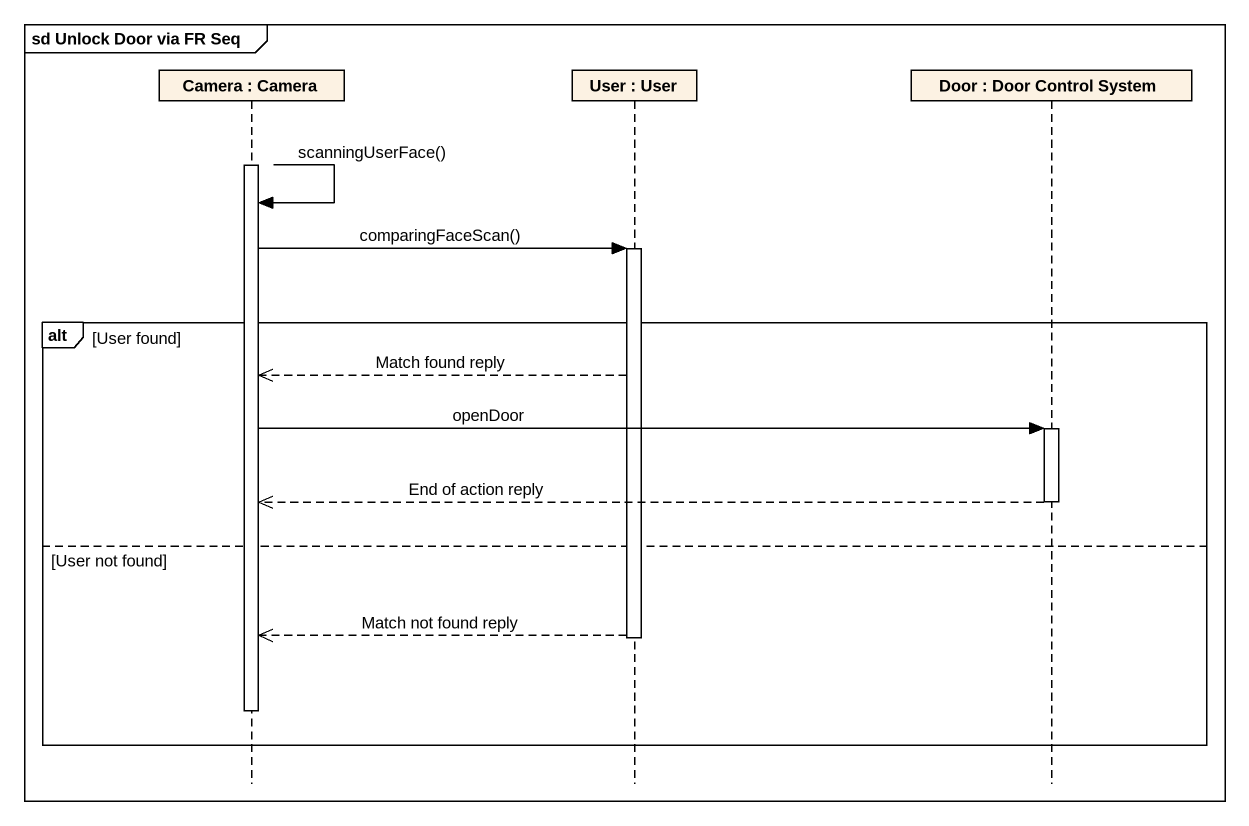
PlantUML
@startuml
mainframe sd Unlock Door via FR Seq
hide footbox
participant "Camera : Camera" as Camera
participant "User : User" as User
participant "Door : Door Control System" as Door

activate Camera
Camera -> Camera : scanningUserFace()
Camera -> User : comparingFaceScan()
activate User
alt User found
  User -->> Camera : Match found reply
  Camera -> Door : openDoor
  activate Door
  Door -->> Camera : End of action reply
  deactivate Door
else User not found
  User -->> Camera : Match not found reply
  deactivate User
  deactivate Camera
end
@enduml
